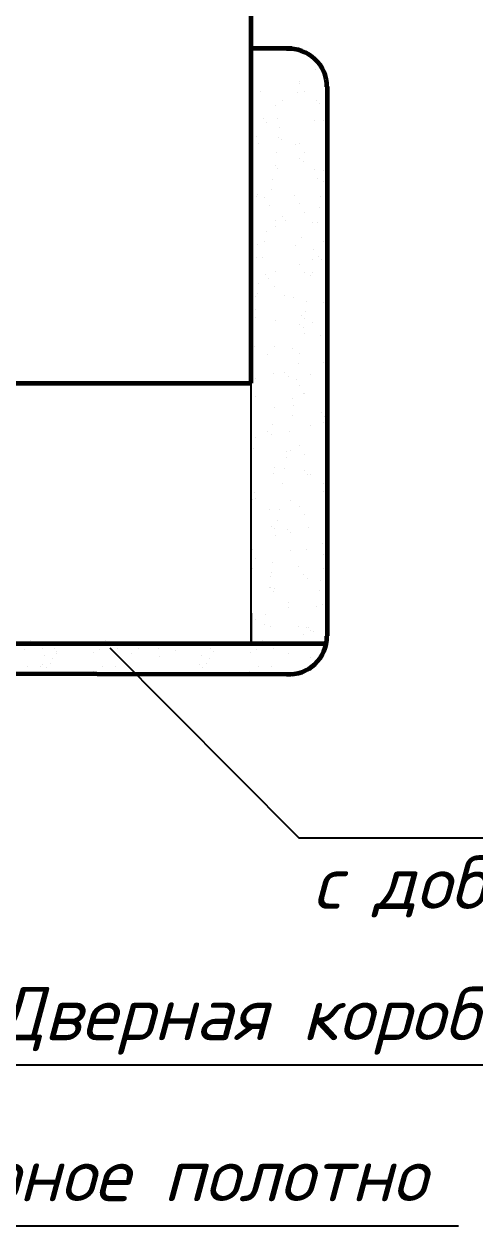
# Paper-space layout '24 (Испр)' of a CAD drawing. Header units: millimetres. Extents: x 215 to 14640, y -3257 to 166.
# Drawn here: x 1410.8 to 1440.3, y -3000.1 to -2921.4 of the extents above; entities that cross this region are included whole.
import ezdxf

# ---------------------------------------------------------------- set-up
doc = ezdxf.new("R2010")
doc.units = ezdxf.units.MM
for name, color, linetype in [('PDF _0', 7, 'Continuous'), ('PDF _Основные линии', 7, 'Continuous'), ('PDF _Текст', 7, 'Continuous')]:
    doc.layers.add(name, color=color, linetype=linetype)
doc.styles.add('PDF ISOCPEUR Italic', font='isocpeui.ttf')

psp = doc.layouts.new('24 (Испр)')

# ---------------------------------------------------------------- linework, layer by layer
at = {"layer": 'PDF _0', "lineweight": 25}
for points in [[(1425.656, -2959.977), (1425.656, -2961.977), (1425.656, -2922.95)], [(1429.869, -2924.354), (1429.869, -2924.354)], [(1428.805, -2925.12), (1428.805, -2925.12)], [(1426.252, -2925.801), (1426.252, -2925.801)], [(1428.678, -2925.844), (1428.678, -2925.844)], [(1428.848, -2925.248), (1428.848, -2925.248)], [(1429.188, -2925.801), (1429.188, -2925.801)], [(1427.23, -2926.695), (1427.23, -2926.695)], [(1427.741, -2926.397), (1427.741, -2926.397)], [(1429.954, -2926.355), (1429.954, -2926.355)], [(1430.167, -2926.61), (1430.167, -2926.61)], [(1425.656, -2928.185), (1425.656, -2928.185)], [(1426.464, -2927.589), (1426.464, -2927.589)], [(1426.677, -2927.802), (1426.677, -2927.802)], [(1427.358, -2927.589), (1427.358, -2927.589)], [(1427.528, -2928.142), (1427.528, -2928.142)], [(1429.827, -2927.674), (1429.827, -2927.674)], [(1430.422, -2927.717), (1430.422, -2927.717)], [(1425.996, -2928.738), (1425.996, -2928.738)], [(1427.443, -2928.781), (1427.443, -2928.781)], [(1427.656, -2928.908), (1427.656, -2928.908)], [(1426.124, -2929.206), (1426.124, -2929.206)], [(1427.316, -2929.802), (1427.316, -2929.802)], [(1428.55, -2929.291), (1428.55, -2929.291)], [(1428.848, -2929.206), (1428.848, -2929.206)], [(1429.188, -2929.759), (1429.188, -2929.759)], [(1427.23, -2930.653), (1427.23, -2930.653)], [(1428.848, -2930.185), (1428.848, -2930.185)], [(1429.061, -2930.398), (1429.061, -2930.398)], [(1430.55, -2929.972), (1430.55, -2929.972)], [(1427.401, -2930.823), (1427.401, -2930.823)], [(1429.827, -2930.909), (1429.827, -2930.909)], [(1430.039, -2931.504), (1430.039, -2931.504)], [(1430.422, -2930.994), (1430.422, -2930.994)], [(1426.975, -2932.185), (1426.975, -2932.185)], [(1427.06, -2931.547), (1427.06, -2931.547)], [(1430.422, -2931.675), (1430.422, -2931.675)], [(1425.996, -2932.696), (1425.996, -2932.696)], [(1426.081, -2932.526), (1426.081, -2932.526)], [(1426.55, -2932.739), (1426.55, -2932.739)], [(1428.507, -2932.611), (1428.507, -2932.611)], [(1430.21, -2932.696), (1430.21, -2932.696)], [(1426.847, -2933.249), (1426.847, -2933.249)], [(1428.805, -2933.164), (1428.805, -2933.164)], [(1429.146, -2933.717), (1429.146, -2933.717)], [(1430.125, -2933.377), (1430.125, -2933.377)], [(1427.23, -2934.611), (1427.23, -2934.611)], [(1427.273, -2934.271), (1427.273, -2934.271)], [(1427.699, -2934.015), (1427.699, -2934.015)], [(1427.911, -2934.228), (1427.911, -2934.228)], [(1429.699, -2934.356), (1429.699, -2934.356)], [(1429.997, -2934.398), (1429.997, -2934.398)], [(1426.635, -2934.952), (1426.635, -2934.952)], [(1428.933, -2935.335), (1428.933, -2935.335)], [(1426.081, -2935.803), (1426.081, -2935.803)], [(1426.55, -2935.633), (1426.55, -2935.633)], [(1428.55, -2935.888), (1428.55, -2935.888)], [(1429.742, -2936.143), (1429.742, -2936.143)], [(1430.38, -2935.633), (1430.38, -2935.633)], [(1425.996, -2936.654), (1425.996, -2936.654)], [(1426.379, -2936.654), (1426.379, -2936.654)], [(1429.656, -2936.782), (1429.656, -2936.782)], [(1430.082, -2936.612), (1430.082, -2936.612)], [(1430.295, -2936.824), (1430.295, -2936.824)], [(1426.592, -2937.803), (1426.592, -2937.803)], [(1427.23, -2937.59), (1427.23, -2937.59)], [(1428.805, -2937.122), (1428.805, -2937.122)], [(1429.146, -2937.676), (1429.146, -2937.676)], [(1429.656, -2937.676), (1429.656, -2937.676)], [(1426.166, -2938.399), (1426.166, -2938.399)], [(1426.805, -2938.059), (1426.805, -2938.059)], [(1427.188, -2938.569), (1427.188, -2938.569)], [(1429.529, -2937.846), (1429.529, -2937.846)], [(1425.954, -2939.208), (1425.954, -2939.208)], [(1426.081, -2939.037), (1426.081, -2939.037)], [(1427.826, -2939.165), (1427.826, -2939.165)], [(1428.422, -2939.293), (1428.422, -2939.293)], [(1425.954, -2940.059), (1425.954, -2940.059)], [(1429.316, -2939.548), (1429.316, -2939.548)], [(1430.38, -2939.591), (1430.38, -2939.591)], [(1425.954, -2940.612), (1425.954, -2940.612)], [(1427.23, -2940.825), (1427.23, -2940.825)], [(1428.975, -2940.442), (1428.975, -2940.442)], [(1429.188, -2940.655), (1429.188, -2940.655)], [(1429.231, -2940.229), (1429.231, -2940.229)], [(1429.699, -2940.91), (1429.699, -2940.91)], [(1428.805, -2941.08), (1428.805, -2941.08)], [(1429.103, -2941.251), (1429.103, -2941.251)], [(1429.146, -2941.634), (1429.146, -2941.634)], [(1425.698, -2941.889), (1425.698, -2941.889)], [(1425.741, -2941.804), (1425.741, -2941.804)], [(1425.911, -2942.527), (1425.911, -2942.527)], [(1427.188, -2942.527), (1427.188, -2942.527)], [(1430.21, -2941.761), (1430.21, -2941.761)], [(1426.72, -2942.996), (1426.72, -2942.996)], [(1428.38, -2942.612), (1428.38, -2942.612)], [(1428.848, -2942.953), (1428.848, -2942.953)], [(1428.763, -2943.634), (1428.763, -2943.634)], [(1430.38, -2943.549), (1430.38, -2943.549)], [(1425.954, -2944.57), (1425.954, -2944.57)], [(1427.103, -2944.272), (1427.103, -2944.272)], [(1427.869, -2944.23), (1427.869, -2944.23)], [(1428.082, -2944.485), (1428.082, -2944.485)], [(1428.635, -2944.655), (1428.635, -2944.655)], [(1429.571, -2944.357), (1429.571, -2944.357)], [(1428.805, -2945.038), (1428.805, -2945.038)], [(1429.103, -2945.592), (1429.103, -2945.592)], [(1429.146, -2945.592), (1429.146, -2945.592)], [(1425.954, -2945.804), (1425.954, -2945.804)], [(1428.38, -2945.89), (1428.38, -2945.89)], [(1428.422, -2946.4), (1428.422, -2946.4)], [(1427.188, -2946.485), (1427.188, -2946.485)], [(1428.337, -2947.039), (1428.337, -2947.039)], [(1430.252, -2946.826), (1430.252, -2946.826)], [(1430.465, -2947.081), (1430.465, -2947.081)], [(1427.06, -2947.592), (1427.06, -2947.592)], [(1429.529, -2947.677), (1429.529, -2947.677)], [(1430.38, -2947.507), (1430.38, -2947.507)], [(1425.954, -2948.486), (1425.954, -2948.486)], [(1426.762, -2948.06), (1426.762, -2948.06)], [(1426.975, -2948.273), (1426.975, -2948.273)], [(1428.167, -2948.06), (1428.167, -2948.06)], [(1425.826, -2949.209), (1425.826, -2949.209)], [(1427.997, -2949.38), (1427.997, -2949.38)], [(1428.252, -2949.294), (1428.252, -2949.294)], [(1428.805, -2948.996), (1428.805, -2948.996)], [(1429.146, -2949.55), (1429.146, -2949.55)], [(1427.954, -2949.805), (1427.954, -2949.805)], [(1427.103, -2950.827), (1427.103, -2950.827)], [(1427.188, -2950.444), (1427.188, -2950.444)], [(1427.869, -2950.486), (1427.869, -2950.486)], [(1429.146, -2950.656), (1429.146, -2950.656)], [(1429.358, -2950.912), (1429.358, -2950.912)], [(1429.529, -2950.912), (1429.529, -2950.912)], [(1427.741, -2951.508), (1427.741, -2951.508)], [(1430.38, -2951.465), (1430.38, -2951.465)], [(1425.783, -2952.529), (1425.783, -2952.529)], [(1425.869, -2952.103), (1425.869, -2952.103)], [(1425.954, -2952.444), (1425.954, -2952.444)], [(1428.209, -2952.614), (1428.209, -2952.614)], [(1430.38, -2952.018), (1430.38, -2952.018)], [(1426.847, -2953.21), (1426.847, -2953.21)], [(1427.486, -2953.21), (1427.486, -2953.21)], [(1428.805, -2952.955), (1428.805, -2952.955)], [(1429.146, -2953.508), (1429.146, -2953.508)], [(1426.975, -2954.274), (1426.975, -2954.274)], [(1427.401, -2953.891), (1427.401, -2953.891)], [(1427.188, -2954.402), (1427.188, -2954.402)], [(1427.273, -2954.912), (1427.273, -2954.912)], [(1428.039, -2954.487), (1428.039, -2954.487)], [(1428.252, -2954.699), (1428.252, -2954.699)], [(1429.401, -2954.359), (1429.401, -2954.359)], [(1430.55, -2955.04), (1430.55, -2955.04)], [(1430.635, -2954.402), (1430.635, -2954.402)], [(1425.783, -2955.806), (1425.783, -2955.806)], [(1428.252, -2955.891), (1428.252, -2955.891)], [(1429.273, -2955.806), (1429.273, -2955.806)], [(1430.337, -2955.423), (1430.337, -2955.423)], [(1425.954, -2956.402), (1425.954, -2956.402)], [(1427.06, -2956.657), (1427.06, -2956.657)], [(1430.422, -2956.104), (1430.422, -2956.104)], [(1425.741, -2957.04), (1425.741, -2957.04)], [(1426.975, -2957.296), (1426.975, -2957.296)], [(1428.763, -2956.913), (1428.763, -2956.913)], [(1429.103, -2957.423), (1429.103, -2957.423)], [(1430.422, -2957.083), (1430.422, -2957.083)], [(1430.635, -2957.296), (1430.635, -2957.296)], [(1426.933, -2957.594), (1426.933, -2957.594)], [(1426.933, -2958.275), (1426.933, -2958.275)], [(1429.358, -2957.679), (1429.358, -2957.679)], [(1430.21, -2957.806), (1430.21, -2957.806)], [(1426.847, -2958.317), (1426.847, -2958.317)], [(1427.145, -2958.53), (1427.145, -2958.53)], [(1427.188, -2958.36), (1427.188, -2958.36)], [(1430.125, -2958.487), (1430.125, -2958.487)], [(1425.656, -2959.211), (1425.656, -2959.211)], [(1428.124, -2959.296), (1428.124, -2959.296)], [(1428.124, -2959.636), (1428.124, -2959.636)], [(1429.954, -2959.509), (1429.954, -2959.509)], [(1430.337, -2959.381), (1430.337, -2959.381)], [(1430.55, -2959.381), (1430.55, -2959.381)], [(1425.954, -2960.36), (1425.954, -2960.36)], [(1426.592, -2960.062), (1426.592, -2960.062)], [(1426.507, -2960.7), (1426.507, -2960.7)], [(1426.933, -2960.828), (1426.933, -2960.828)], [(1428.763, -2960.871), (1428.763, -2960.871)], [(1429.103, -2961.381), (1429.103, -2961.381)], [(1429.316, -2960.913), (1429.316, -2960.913)], [(1429.401, -2960.913), (1429.401, -2960.913)], [(1429.529, -2961.126), (1429.529, -2961.126)], [(1429.742, -2961.211), (1429.742, -2961.211)], [(1410.884, -2962.062), (1410.884, -2962.062)], [(1411.21, -2961.764), (1411.21, -2961.764)], [(1415.523, -2962.105), (1415.523, -2962.105)], [(1416.118, -2961.764), (1416.118, -2961.764)], [(1421.144, -2962.062), (1421.144, -2962.062)], [(1425.783, -2962.105), (1425.783, -2962.105)], [(1426.379, -2961.764), (1426.379, -2961.764)], [(1429.656, -2961.892), (1429.656, -2961.892)], [(1410.827, -2962.36), (1410.827, -2962.36)], [(1411.977, -2962.318), (1411.977, -2962.318)], [(1412.16, -2962.743), (1412.16, -2962.743)], [(1412.671, -2962.956), (1412.671, -2962.956)], [(1412.756, -2962.318), (1412.756, -2962.318)], [(1412.913, -2962.616), (1412.913, -2962.616)], [(1412.926, -2962.488), (1412.926, -2962.488)], [(1415.352, -2962.531), (1415.352, -2962.531)], [(1415.735, -2962.36), (1415.735, -2962.36)], [(1416.399, -2962.26), (1428.794, -2974.696), (1430.497, -2974.696), (1487.661, -2974.696)], [(1416.885, -2962.318), (1416.885, -2962.318)], [(1417.821, -2962.616), (1417.821, -2962.616)], [(1418.293, -2962.318), (1418.293, -2962.318)], [(1419.57, -2962.275), (1419.57, -2962.275)], [(1419.655, -2962.828), (1419.655, -2962.828)], [(1420.719, -2962.403), (1420.719, -2962.403)], [(1422.421, -2962.743), (1422.421, -2962.743)], [(1422.932, -2962.956), (1422.932, -2962.956)], [(1423.017, -2962.318), (1423.017, -2962.318)], [(1423.187, -2962.488), (1423.187, -2962.488)], [(1425.613, -2962.531), (1425.613, -2962.531)], [(1425.996, -2962.36), (1425.996, -2962.36)], [(1427.145, -2962.318), (1427.145, -2962.318)], [(1428.082, -2962.616), (1428.082, -2962.616)], [(1429.529, -2962.914), (1429.529, -2962.914)], [(1430.508, -2962.233), (1430.508, -2962.233)], [(1410.998, -2963.467), (1410.998, -2963.467)], [(1411.849, -2963.467), (1411.849, -2963.467)], [(1412.033, -2963.339), (1412.033, -2963.339)], [(1412.246, -2963.552), (1412.246, -2963.552)], [(1412.501, -2963.297), (1412.501, -2963.297)], [(1415.906, -2963.467), (1415.906, -2963.467)], [(1416.757, -2963.467), (1416.757, -2963.467)], [(1422.294, -2963.339), (1422.294, -2963.339)], [(1422.506, -2963.552), (1422.506, -2963.552)], [(1422.762, -2963.297), (1422.762, -2963.297)], [(1426.166, -2963.467), (1426.166, -2963.467)], [(1427.018, -2963.467), (1427.018, -2963.467)], [(1415.31, -2963.807), (1415.31, -2963.807)], [(1425.571, -2963.807), (1425.571, -2963.807)], [(1400.545, -2970.659), (1409.375, -2989.578), (1413.376, -2989.578), (1448.07, -2989.578)], [(1391.349, -2989.868), (1400.552, -3000.134), (1404.553, -3000.134), (1439.247, -3000.134)]]:
    psp.add_lwpolyline(points, dxfattribs=at)
at = {"layer": 'PDF _Основные линии', "lineweight": 60}
for points in [[(1425.656, -2944.911), (1425.656, -2905.841)], [(1425.656, -2922.95), (1428.337, -2922.95)], [(1430.635, -2925.461), (1430.635, -2961.467)], [(1391.225, -2944.911), (1406.887, -2944.911), (1410.717, -2944.911), (1425.656, -2944.911)], [(1430.593, -2961.977), (1425.656, -2961.977), (1402.716, -2961.977), (1402.759, -2963.935), (1428.337, -2963.978)]]:
    psp.add_lwpolyline(points, dxfattribs=at)
for centre, start, end in [((1428.138, -2925.487), 0.00001, 93.84522), ((1428.138, -2961.494), 266.15478, 359.99999)]:
    psp.add_arc(centre, 2.49, start, end, dxfattribs=at)

# ---------------------------------------------------------------- texts
at = {"layer": 'PDF _Текст', "char_height": 3.49992, "attachment_point": 4, "style": 'PDF ISOCPEUR Italic'}
for s, insert in [('с доборными элементами', (1429.69, -2978.083)), ('Дверная коробка', (1408.927, -2986.685)), ('Дверное полотно', (1400.103, -2997.24))]:
    psp.add_mtext(s, dxfattribs=dict(at, insert=insert))

doc.saveas('drawing.dxf')
